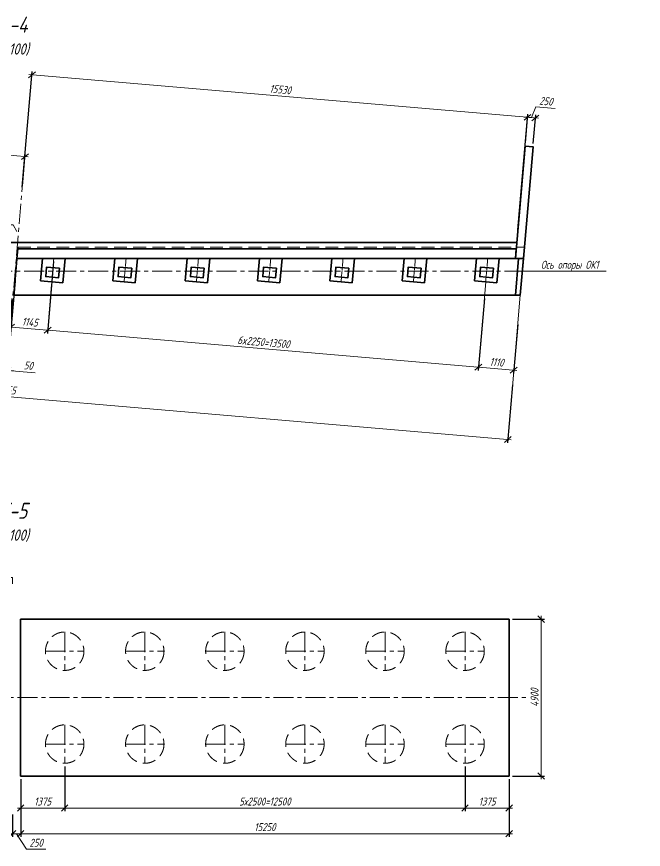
# Model space of a CAD drawing. Header units: millimetres. Extents: x 265754 to 14267433, y -6145605 to 2433772.
# Drawn here: x 7163864 to 7183429, y 786650 to 812656 of the extents above; entities that cross this region are included whole.
import ezdxf
from ezdxf import colors
from ezdxf.entities.mleader import LeaderData, LeaderLine
from ezdxf.math import Vec2, Vec3

# ---------------------------------------------------------------- set-up
doc = ezdxf.new("R2010")
doc.units = ezdxf.units.MM
doc.linetypes.add('осевая', pattern=[2, 1.25, -0.25, 0.25, -0.25])
doc.linetypes.add('Штриховая', pattern=[3, 2, -1])
for name, color, linetype, lineweight in [('1-Бетон', 106, 'Continuous', 35), ('ИС_Выноски', 3, 'Continuous', 18), ('ИС_Невид', 4, 'Штриховая', 18), ('ИС_ОПОР_Тон', 3, 'Continuous', 18), ('ИС_Основная', 7, 'Continuous', 35), ('ИС_Ось', 3, 'осевая', 18), ('ИС_Размер', 3, 'Continuous', 18), ('ИС_РЗМ', 3, 'Continuous', 18), ('ИС_ТаБл', 5, 'Continuous', 35)]:
    doc.layers.add(name, color=color, linetype=linetype, lineweight=lineweight)
doc.styles.add('0', font='isocpeur.ttf', dxfattribs={"width": 0.8, "oblique": 15})
doc.styles.add('ISOCPEUR', font='isocpeur.ttf', dxfattribs={"width": 0.8, "oblique": 15, "height": 2.5})
doc.styles.add('М150', font='isocpeur.ttf', dxfattribs={"width": 0.8, "oblique": 15, "height": 375})
doc.dimstyles.new('М100', dxfattribs={"dimscale": 100, "dimtxt": 2.5, "dimasz": 2, "dimexe": 1, "dimexo": 1, "dimgap": 0.8, "dimtad": 1, "dimdec": 0, "dimzin": 0, "dimdsep": 46, "dimtxsty": '0', "dimblk": 'OBLIQUE', "dimcen": 0.09, "dimdle": 1, "dimclrd": 256, "dimclre": 256, "dimclrt": 256, "dimadec": 4, "dimazin": 0, "dimtfac": 1, "dimtdec": 0, "dimtmove": 1, "dimatfit": 2, "dimfxl": 1, "dimtolj": 1, "dimtzin": 0, "dimlwd": -1, "dimarcsym": 0})

# ---------------------------------------------------------------- blocks, each defined once
blk = doc.blocks.new('_None')
blk = doc.blocks.new('_OBLIQUE')
at = {"color": 0, "linetype": 'ByBlock', "lineweight": -2}
blk.add_line((0.5, 0.5), (-0.5, -0.5), dxfattribs=at)
blk = doc.blocks.new('*D1844')
at = {"layer": 'Defpoints', "color": 0, "transparency": 16777216}
for p in [(7179239, 793838), (7179239, 788938), (7180239, 788938)]:
    blk.add_point(p, dxfattribs=at)
at = {"layer": 'ИС_Размер', "lineweight": -2, "transparency": 16777216}
for p, q in [((7179339, 793838), (7180339, 793838)), ((7179339, 788938), (7180339, 788938))]:
    blk.add_line(p, q, dxfattribs=at)
at = {"layer": 'ИС_Размер', "transparency": 16777216}
blk.add_line((7180239, 793938), (7180239, 788838), dxfattribs=at)
at = {"layer": 'ИС_Размер', "transparency": 16777216, "xscale": 200, "yscale": 200, "zscale": 200}
for p, rotation in [((7180239, 793838), 90), ((7180239, 788938), 270)]:
    blk.add_blockref('_OBLIQUE', p, dxfattribs=dict(at, rotation=rotation))
at = {"layer": 'ИС_Размер', "transparency": 16777216, "insert": (7180034, 791388), "char_height": 250, "attachment_point": 5, "rotation": 90, "style": '0'}
blk.add_mtext('\\A1;4900', dxfattribs=at)
blk = doc.blocks.new('*U1965')
at = {"layer": '1-Бетон', "color": 5}
for points in [[(-321, 382), (-382, -322)], [(-321, 382), (-382, -322)], [(382, 382), (316, -382)], [(382, 382), (316, -382)], [(205, 79), (-194, 113), (-219, -186), (179, -220), (205, 79)], [(205, 79), (-194, 113), (-219, -186), (179, -220), (205, 79)], [(316, -382), (-382, -322)], [(316, -382), (-382, -322)]]:
    blk.add_lwpolyline(points, dxfattribs=at)
at = {"layer": 'ИС_Ось', "ltscale": 50}
blk.add_line((-33, -352), (30, 382), dxfattribs=at)
blk = doc.blocks.new('*U1966')
at = {"layer": '1-Бетон', "color": 0, "linetype": 'ByBlock', "lineweight": -2, "transparency": 16777216}
for p in [(0, 0), (2258, 0), (4516, 0), (6774, 0), (9032, 0), (11290, 0), (13548, 0), (15806, 0), (18064, 0), (20322, 0), (22580, 0), (24838, 0), (27096, 0), (29354, 0)]:
    blk.add_blockref('*U1965', p, dxfattribs=at)
blk = doc.blocks.new('*D1971')
at = {"layer": 'Defpoints', "color": 0, "transparency": 16777216}
for p in [(7163821, 804492), (7164962, 804394), (7163690, 802962)]:
    blk.add_point(p, dxfattribs=at)
at = {"layer": 'ИС_Размер', "lineweight": -2, "transparency": 16777216}
for p, q in [((7163813, 804393), (7163681, 802862)), ((7164954, 804295), (7164822, 802764))]:
    blk.add_line(p, q, dxfattribs=at)
at = {"layer": 'ИС_Размер', "transparency": 16777216}
blk.add_line((7164930, 802855), (7163590, 802970), dxfattribs=at)
at = {"layer": 'ИС_Размер', "transparency": 16777216, "xscale": 200, "yscale": 200, "zscale": 200}
for p, rotation in [((7163690, 802962), 175.0899200786929), ((7164831, 802864), 355.0899200786928)]:
    blk.add_blockref('_OBLIQUE', p, dxfattribs=dict(at, rotation=rotation))
at = {"layer": 'ИС_Размер', "transparency": 16777216, "insert": (7164278, 803117), "char_height": 250, "attachment_point": 5, "rotation": 355.0899, "style": '0'}
blk.add_mtext('\\A1;1145', dxfattribs=at)
blk = doc.blocks.new('*D1972')
at = {"layer": 'Defpoints', "color": 0, "transparency": 16777216}
for p in [(7165023, 805106), (7178473, 803951), (7164831, 802864)]:
    blk.add_point(p, dxfattribs=at)
at = {"layer": 'ИС_Размер', "lineweight": -2, "transparency": 16777216}
for p, q in [((7165015, 805006), (7164822, 802764)), ((7178465, 803851), (7178272, 801608))]:
    blk.add_line(p, q, dxfattribs=at)
at = {"layer": 'ИС_Размер', "transparency": 16777216}
blk.add_line((7178380, 801700), (7164731, 802872), dxfattribs=at)
at = {"layer": 'ИС_Размер', "transparency": 16777216, "xscale": 200, "yscale": 200, "zscale": 200}
for p, rotation in [((7164831, 802864), 175.0899200419451), ((7178280, 801708), 355.0899200419451)]:
    blk.add_blockref('_OBLIQUE', p, dxfattribs=dict(at, rotation=rotation))
at = {"layer": 'ИС_Размер', "transparency": 16777216, "insert": (7171573, 802490), "char_height": 250, "attachment_point": 5, "rotation": 355.0899, "style": '0'}
blk.add_mtext('\\A1;6x2250=13500', dxfattribs=at)
blk = doc.blocks.new('*D1973')
at = {"layer": 'Defpoints', "color": 0, "transparency": 16777216}
for p in [(7178412, 803239), (7179516, 803144), (7178280, 801708)]:
    blk.add_point(p, dxfattribs=at)
at = {"layer": 'ИС_Размер', "lineweight": -2, "transparency": 16777216}
for p, q in [((7178403, 803139), (7178272, 801608)), ((7179507, 803044), (7179376, 801514))]:
    blk.add_line(p, q, dxfattribs=at)
at = {"layer": 'ИС_Размер', "transparency": 16777216}
blk.add_line((7179484, 801605), (7178181, 801717), dxfattribs=at)
at = {"layer": 'ИС_Размер', "transparency": 16777216, "xscale": 200, "yscale": 200, "zscale": 200}
for p, rotation in [((7178280, 801708), 175.0899200786942), ((7179384, 801613), 355.0899200786942)]:
    blk.add_blockref('_OBLIQUE', p, dxfattribs=dict(at, rotation=rotation))
at = {"layer": 'ИС_Размер', "transparency": 16777216, "insert": (7178850, 801865), "char_height": 250, "attachment_point": 5, "rotation": 355.0899, "style": '0'}
blk.add_mtext('\\A1;1110', dxfattribs=at)
blk = doc.blocks.new('*D1974')
at = {"layer": 'Defpoints', "color": 0, "transparency": 16777216}
for p in [(7163725, 803957), (7163775, 803953), (7163524, 801613)]:
    blk.add_point(p, dxfattribs=at)
at = {"layer": 'ИС_Размер', "lineweight": -2, "transparency": 16777216}
for p, q in [((7163716, 803857), (7163515, 801514)), ((7163766, 803853), (7163565, 801510))]:
    blk.add_line(p, q, dxfattribs=at)
at = {"layer": 'ИС_Размер', "transparency": 16777216}
for p, q in [((7163524, 801613), (7163324, 801631)), ((7163573, 801609), (7163524, 801613)), ((7163573, 801609), (7163524, 801613)), ((7163573, 801609), (7163773, 801592)), ((7164445, 801534), (7163573, 801609))]:
    blk.add_line(p, q, dxfattribs=at)
at = {"layer": 'ИС_Размер', "transparency": 16777216, "xscale": 200, "yscale": 200, "zscale": 200}
for p, rotation in [((7163524, 801613), 355.0899200502725), ((7163573, 801609), 175.0899200502725)]:
    blk.add_blockref('_OBLIQUE', p, dxfattribs=dict(at, rotation=rotation))
at = {"layer": 'ИС_Размер', "transparency": 16777216, "insert": (7164230, 801759), "char_height": 250, "attachment_point": 5, "rotation": 355.0899, "style": '0'}
blk.add_mtext('\\A1;50', dxfattribs=at)
blk = doc.blocks.new('*D1976')
at = {"layer": 'Defpoints', "color": 0, "transparency": 16777216}
for p in [(7148563, 808595), (7164122, 808284), (7164034, 807266)]:
    blk.add_point(p, dxfattribs=at)
at = {"layer": 'ИС_Размер', "transparency": 16777216}
blk.add_line((7148551, 809622), (7164221, 808276), dxfattribs=at)
at = {"layer": 'ИС_Размер', "lineweight": -2, "transparency": 16777216}
for p, q in [((7148572, 808695), (7148660, 809713)), ((7164043, 807366), (7164130, 808384))]:
    blk.add_line(p, q, dxfattribs=at)
at = {"layer": 'ИС_Размер', "transparency": 16777216, "xscale": 200, "yscale": 200, "zscale": 200}
for p, rotation in [((7148651, 809613), 175.089920080009), ((7164122, 808284), 355.089920080009)]:
    blk.add_blockref('_OBLIQUE', p, dxfattribs=dict(at, rotation=rotation))
at = {"layer": 'ИС_Размер', "transparency": 16777216, "insert": (7156404, 809153), "char_height": 250, "attachment_point": 5, "rotation": 355.0899, "style": '0'}
blk.add_mtext('\\A1;15530', dxfattribs=at)
blk = doc.blocks.new('*D1977')
at = {"layer": 'Defpoints', "color": 0, "transparency": 16777216}
for p in [(7179813, 809512), (7164031, 807233), (7179503, 805904)]:
    blk.add_point(p, dxfattribs=at)
at = {"layer": 'ИС_Размер', "lineweight": -2, "transparency": 16777216}
for p, q in [((7164040, 807333), (7164350, 810941)), ((7179512, 806003), (7179822, 809612))]:
    blk.add_line(p, q, dxfattribs=at)
at = {"layer": 'ИС_Размер', "transparency": 16777216}
blk.add_line((7164242, 810850), (7179913, 809504), dxfattribs=at)
at = {"layer": 'ИС_Размер', "transparency": 16777216, "xscale": 200, "yscale": 200, "zscale": 200}
for p, rotation in [((7164341, 810841), 175.0899200787314), ((7179813, 809512), 355.0899200787314)]:
    blk.add_blockref('_OBLIQUE', p, dxfattribs=dict(at, rotation=rotation))
at = {"layer": 'ИС_Размер', "transparency": 16777216, "insert": (7172095, 810381), "char_height": 250, "attachment_point": 5, "rotation": 355.0899, "style": '0'}
blk.add_mtext('\\A1;15530', dxfattribs=at)
blk = doc.blocks.new('*D1978')
at = {"layer": 'Defpoints', "color": 0, "transparency": 16777216}
for p in [(7180061, 809491), (7179736, 808616), (7179984, 808595)]:
    blk.add_point(p, dxfattribs=at)
at = {"layer": 'ИС_Размер', "lineweight": -2, "transparency": 16777216}
for p, q in [((7179745, 808716), (7179822, 809612)), ((7179993, 808695), (7180070, 809591))]:
    blk.add_line(p, q, dxfattribs=at)
at = {"layer": 'ИС_Размер', "transparency": 16777216}
for p, q in [((7179937, 809502), (7180070, 809837)), ((7180070, 809837), (7180675, 809785)), ((7179713, 809521), (7180161, 809482))]:
    blk.add_line(p, q, dxfattribs=at)
at = {"layer": 'ИС_Размер', "transparency": 16777216, "xscale": 200, "yscale": 200, "zscale": 200}
for p, rotation in [((7179813, 809512), 175.089920078756), ((7180061, 809491), 355.0899200787559)]:
    blk.add_blockref('_OBLIQUE', p, dxfattribs=dict(at, rotation=rotation))
at = {"layer": 'ИС_Размер', "transparency": 16777216, "insert": (7180390, 810015), "char_height": 250, "attachment_point": 5, "rotation": 355.0899, "style": '0'}
blk.add_mtext('\\A1;250', dxfattribs=at)
blk = doc.blocks.new('*D1979')
at = {"layer": 'Defpoints', "color": 0, "transparency": 16777216}
for p in [(7147915, 803958), (7147760, 802150), (7179354, 801257)]:
    blk.add_point(p, dxfattribs=at)
at = {"layer": 'ИС_Размер', "lineweight": -2, "transparency": 16777216}
for p, q in [((7147907, 803858), (7147751, 802051)), ((7179345, 801157), (7179190, 799350))]:
    blk.add_line(p, q, dxfattribs=at)
at = {"layer": 'ИС_Размер', "transparency": 16777216}
blk.add_line((7179298, 799441), (7147660, 802159), dxfattribs=at)
at = {"layer": 'ИС_Размер', "transparency": 16777216, "xscale": 200, "yscale": 200, "zscale": 200}
for p, rotation in [((7147760, 802150), 175.0899200629651), ((7179199, 799449), 355.0899200629651)]:
    blk.add_blockref('_OBLIQUE', p, dxfattribs=dict(at, rotation=rotation))
at = {"layer": 'ИС_Размер', "transparency": 16777216, "insert": (7163497, 801004), "char_height": 250, "attachment_point": 5, "rotation": 355.0899, "style": '0'}
blk.add_mtext('\\A1;31555', dxfattribs=at)
blk = doc.blocks.new('*D1981')
at = {"layer": 'Defpoints', "color": 0, "transparency": 16777216}
for p in [(7165364, 789338), (7163989, 788938), (7165364, 787938)]:
    blk.add_point(p, dxfattribs=at)
at = {"layer": 'ИС_Размер', "lineweight": -2, "transparency": 16777216}
for p, q in [((7165364, 789238), (7165364, 787838)), ((7163989, 788838), (7163989, 787838))]:
    blk.add_line(p, q, dxfattribs=at)
at = {"layer": 'ИС_Размер', "transparency": 16777216}
blk.add_line((7163889, 787938), (7165464, 787938), dxfattribs=at)
at = {"layer": 'ИС_Размер', "transparency": 16777216, "xscale": 200, "yscale": 200, "zscale": 200, "rotation": 180}
blk.add_blockref('_OBLIQUE', (7163989, 787938), dxfattribs=at)
at = {"layer": 'ИС_Размер', "transparency": 16777216, "xscale": 200, "yscale": 200, "zscale": 200}
blk.add_blockref('_OBLIQUE', (7165364, 787938), dxfattribs=at)
at = {"layer": 'ИС_Размер', "transparency": 16777216, "insert": (7164676, 788143), "char_height": 250, "attachment_point": 5, "style": '0'}
blk.add_mtext('\\A1;1375', dxfattribs=at)
blk = doc.blocks.new('*D1982')
at = {"layer": 'Defpoints', "color": 0, "transparency": 16777216}
for p in [(7177864, 789338), (7179239, 788938), (7179239, 787938)]:
    blk.add_point(p, dxfattribs=at)
at = {"layer": 'ИС_Размер', "lineweight": -2, "transparency": 16777216}
for p, q in [((7177864, 789238), (7177864, 787838)), ((7179239, 788838), (7179239, 787838))]:
    blk.add_line(p, q, dxfattribs=at)
at = {"layer": 'ИС_Размер', "transparency": 16777216}
blk.add_line((7177764, 787938), (7179339, 787938), dxfattribs=at)
at = {"layer": 'ИС_Размер', "transparency": 16777216, "xscale": 200, "yscale": 200, "zscale": 200, "rotation": 180}
blk.add_blockref('_OBLIQUE', (7177864, 787938), dxfattribs=at)
at = {"layer": 'ИС_Размер', "transparency": 16777216, "xscale": 200, "yscale": 200, "zscale": 200}
blk.add_blockref('_OBLIQUE', (7179239, 787938), dxfattribs=at)
at = {"layer": 'ИС_Размер', "transparency": 16777216, "insert": (7178552, 788143), "char_height": 250, "attachment_point": 5, "style": '0'}
blk.add_mtext('\\A1;1375', dxfattribs=at)
blk = doc.blocks.new('*D1983')
at = {"layer": 'Defpoints', "color": 0, "transparency": 16777216}
for p in [(7165364, 789338), (7177864, 789338), (7177864, 787938)]:
    blk.add_point(p, dxfattribs=at)
at = {"layer": 'ИС_Размер', "lineweight": -2, "transparency": 16777216}
for p, q in [((7165364, 789238), (7165364, 787838)), ((7177864, 789238), (7177864, 787838))]:
    blk.add_line(p, q, dxfattribs=at)
at = {"layer": 'ИС_Размер', "transparency": 16777216}
blk.add_line((7165264, 787938), (7177964, 787938), dxfattribs=at)
at = {"layer": 'ИС_Размер', "transparency": 16777216, "xscale": 200, "yscale": 200, "zscale": 200, "rotation": 180}
blk.add_blockref('_OBLIQUE', (7165364, 787938), dxfattribs=at)
at = {"layer": 'ИС_Размер', "transparency": 16777216, "xscale": 200, "yscale": 200, "zscale": 200}
blk.add_blockref('_OBLIQUE', (7177864, 787938), dxfattribs=at)
at = {"layer": 'ИС_Размер', "transparency": 16777216, "insert": (7171614, 788143), "char_height": 250, "width": 1839.25, "attachment_point": 5, "style": '0'}
blk.add_mtext('\\A1;5х2500=12500', dxfattribs=at)
blk = doc.blocks.new('*D1984')
at = {"layer": 'Defpoints', "color": 0, "transparency": 16777216}
for p in [(7163989, 788938), (7179239, 788938), (7163989, 787138)]:
    blk.add_point(p, dxfattribs=at)
at = {"layer": 'ИС_Размер', "lineweight": -2, "transparency": 16777216}
for p, q in [((7163989, 788838), (7163989, 787038)), ((7179239, 788838), (7179239, 787038))]:
    blk.add_line(p, q, dxfattribs=at)
at = {"layer": 'ИС_Размер', "transparency": 16777216}
blk.add_line((7179339, 787138), (7163889, 787138), dxfattribs=at)
at = {"layer": 'ИС_Размер', "transparency": 16777216, "xscale": 200, "yscale": 200, "zscale": 200}
for p, rotation in [((7163989, 787138), 180.0000000667011), ((7179239, 787138), 6.67010446875338e-08)]:
    blk.add_blockref('_OBLIQUE', p, dxfattribs=dict(at, rotation=rotation))
at = {"layer": 'ИС_Размер', "transparency": 16777216, "insert": (7171614, 787343), "char_height": 250, "attachment_point": 5, "rotation": 0, "style": '0'}
blk.add_mtext('\\A1;15250', dxfattribs=at)
blk = doc.blocks.new('*D1985')
at = {"layer": 'Defpoints', "color": 0, "transparency": 16777216}
for p in [(7163989, 788938), (7163739, 787838), (7163989, 787138)]:
    blk.add_point(p, dxfattribs=at)
at = {"layer": 'ИС_Размер', "lineweight": -2, "transparency": 16777216}
for p, q in [((7163989, 788838), (7163989, 787038)), ((7163739, 787738), (7163739, 787038))]:
    blk.add_line(p, q, dxfattribs=at)
at = {"layer": 'ИС_Размер', "transparency": 16777216}
for p, q in [((7163639, 787138), (7164089, 787138)), ((7163864, 787138), (7164169, 786650)), ((7164169, 786650), (7164776, 786650))]:
    blk.add_line(p, q, dxfattribs=at)
at = {"layer": 'ИС_Размер', "transparency": 16777216, "xscale": 200, "yscale": 200, "zscale": 200, "rotation": 180}
blk.add_blockref('_OBLIQUE', (7163739, 787138), dxfattribs=at)
at = {"layer": 'ИС_Размер', "transparency": 16777216, "xscale": 200, "yscale": 200, "zscale": 200}
blk.add_blockref('_OBLIQUE', (7163989, 787138), dxfattribs=at)
at = {"layer": 'ИС_Размер', "transparency": 16777216, "insert": (7164473, 786855), "char_height": 250, "attachment_point": 5, "style": '0'}
blk.add_mtext('\\A1;250', dxfattribs=at)
blk = doc.blocks.new('*U2066')
at = {"layer": 'ИС_Невид', "ltscale": 200}
blk.add_circle((0, 0), 600, dxfattribs=at)
blk = doc.blocks.new('*U2067')
at = {"layer": 'ИС_ОПОР_Тон', "color": 0, "linetype": 'ByBlock', "lineweight": -2, "transparency": 16777216}
for p in [(0, 0), (2500, 0), (5000, 0), (7500, 0), (10000, 0), (12500, 0), (0, -2900), (2500, -2900), (5000, -2900), (7500, -2900), (10000, -2900), (12500, -2900)]:
    blk.add_blockref('*U2066', p, dxfattribs=at)
blk = doc.blocks.new('*U2064')
at = {"layer": 'ИС_Ось', "color": 1, "ltscale": 500}
for points in [[(0, 600), (0, -600)], [(-600, 0), (600, 0)]]:
    blk.add_lwpolyline(points, dxfattribs=at)
blk = doc.blocks.new('*U2065')
at = {"layer": 'ИС_ОПОР_Тон', "color": 0, "linetype": 'ByBlock', "lineweight": -2, "transparency": 16777216}
for p in [(0, 0), (2500, 0), (5000, 0), (7500, 0), (10000, 0), (12500, 0), (0, -2900), (2500, -2900), (5000, -2900), (7500, -2900), (10000, -2900), (12500, -2900)]:
    blk.add_blockref('*U2064', p, dxfattribs=at)

msp = doc.modelspace()

# ---------------------------------------------------------------- linework, layer by layer
at = {"layer": '1-Бетон'}
for p, q in [((7148306.8369, 805607.9084), (7179477.6017, 805607.9084)), ((7179585.8543, 803957.9084), (7179684.6479, 805107.9084))]:
    msp.add_line(p, q, dxfattribs=at)
for points in [[(7179684.6479, 805107.9084), (7179434.6479, 805107.9084), (7179736.0521, 808616.3838), (7179984.2206, 808595.0643), (7179684.6479, 805107.9084)], [(7179714.7155, 805457.9084), (7179585.8543, 803957.9084), (7163775.1817, 803957.9084), (7163904.0429, 805457.9084)], [(7179460.4202, 805407.9084), (7179434.6479, 805107.9084), (7163873.7921, 805105.7765), (7163899.5644, 805405.7765), (7179460.4202, 805407.9084)], [(7179435.8543, 803957.9084), (7179534.6479, 805107.9084), (7179684.6479, 805107.9084)]]:
    msp.add_lwpolyline(points, dxfattribs=at)
at = {"layer": 'ИС_Невид', "ltscale": 200}
msp.add_line((7163904.0429, 805457.9084), (7179714.7155, 805457.9084), dxfattribs=at)
at = {"layer": 'ИС_ОПОР_Тон'}
for p, q in [((7179714.7155, 805457.9084), (7179800.3077, 806454.2387)), ((7178456.8101, 803760.9909), (7178509.2777, 804371.7366)), ((7179585.8543, 803957.9084), (7179329.1948, 800970.2809))]:
    msp.add_line(p, q, dxfattribs=at)
at = {"layer": 'ИС_Основная'}
msp.add_lwpolyline([(7179238.8832, 793838.02), (7179238.8832, 788938.02), (7163988.8832, 788938.02), (7163988.8832, 793838.02), (7179238.8832, 793838.02)], dxfattribs=at)
at = {"layer": 'ИС_Ось', "ltscale": 500}
for p, q in [((7163599.3462, 802203.19), (7164068.3013, 807662.0297)), ((7179723.8832, 804707.9084), (7147729.5202, 804707.9084)), ((7147885.6291, 791388.02), (7179798.4999, 791388.02))]:
    msp.add_line(p, q, dxfattribs=at)

# ---------------------------------------------------------------- block references
at = {"layer": '1-Бетон'}
msp.add_blockref('*U1966', (7149187.2235, 804724.0312), dxfattribs=at)
at = {"layer": 'ИС_ОПОР_Тон'}
for name in ['*U2067', '*U2065']:
    msp.add_blockref(name, (7165364.0492, 792837.854), dxfattribs=at)

# ---------------------------------------------------------------- texts
at = {"layer": 'ИС_ТаБл', "color": 1, "char_height": 1000, "attachment_point": 5, "style": 'М150'}
for s, insert in [('{\\H0.7x;\\P\\H0.71429x;4-4\\P\\pxsm1;\\H0.7x;(1:100)}', (7163765.2641, 812629.2678, 103864.599)), ('{\\H0.7x;\\P\\pxsm1;\\H0.71429x;5-5\\P\\H0.7x;(1:100)}', (7163765.2641, 797447.8957, 103864.599))]:
    msp.add_mtext(s, dxfattribs=dict(at, insert=insert))

# ---------------------------------------------------------------- dimensions: what is measured, and where the dimension line sits
at = {"layer": 'ИС_Размер'}
for p1, p2, distance, picture, middle in [((7164031.437, 807232.9136), (7179503.02, 805903.7891), 3621.8239, '*D1977', (7172094.7748, 810381.1318)), ((7179736.0521, 808616.3838), (7179984.2206, 808595.0643), 899.238, '*D1978', (7180167.0065, 810033.9375)), ((7148563.4559, 808595.0643), (7164034.2798, 807266.005), 1022.1513, '*D1976', (7156403.9024, 809153.1827)), ((7164962.31, 804394.1415), (7163821.0797, 804492.1817), 1536.2411, '*D1971', (7164277.751, 803116.8058)), ((7179353.8335, 801257.0856), (7147915.0896, 803957.9084), 1814.4305, '*D1979', (7163496.7068, 801003.9727)), ((7179515.923, 803143.8775), (7178411.9429, 803238.7176), 1536.2411, '*D1973', (7178849.9891, 801864.9417))]:
    dim = msp.add_aligned_dim(p1=p1, p2=p2, distance=distance, dimstyle='М100', override={"dimrnd": 5}, dxfattribs=at)
    dim.commit()
    dim.dimension.update_dxf_attribs({"geometry": picture, "text_midpoint": middle})
dim = msp.add_aligned_dim(p1=(7178473.0912, 803950.5101), p2=(7165023.4582, 805105.934), distance=2250.6553, text='6x2250=<>', dimstyle='М100', override={"dimrnd": 5}, dxfattribs=at)
dim.commit()
dim.dimension.update_dxf_attribs({"geometry": '*D1972', "text_midpoint": (7171573.1826, 802490.0737)})
dim = msp.add_linear_dim(base=(7163523.5894, 801613.4314), p1=(7163774.7422, 803952.7925), p2=(7163724.9257, 803957.0721), angle=175.08992005, dimstyle='М100', override={"dimrnd": 5}, dxfattribs=at)
dim.commit()
dim.dimension.update_dxf_attribs({"geometry": '*D1974', "text_midpoint": (7164213.9921, 801574.7562), "dimtype": 161})
for base, p1, p2, angle, picture, middle in [((7180238.8832, 788938.02), (7179238.8832, 793838.02), (7179238.8832, 788938.02), 90, '*D1844', (7180033.8832, 791388.02)), ((7163988.8832, 787138.02), (7179238.8832, 788938.02), (7163988.8832, 788938.02), 180.00000007, '*D1984', (7171613.8832, 787343.02))]:
    dim = msp.add_linear_dim(base=base, p1=p1, p2=p2, angle=angle, dimstyle='М100', dxfattribs=at)
    dim.commit()
    dim.dimension.update_dxf_attribs({"geometry": picture, "text_midpoint": middle})
for base, p1, p2, angle, picture, middle in [((7165364.0492, 787938.02), (7163988.8832, 788938.0199), (7165364.0492, 789337.854), 0, '*D1981', (7164676.4662, 787938.02)), ((7179239.0546, 787938.02), (7177864.0492, 789337.854), (7179239.0546, 788938.02), 0, '*D1982', (7178551.5519, 787938.02)), ((7163988.8832, 787138.02), (7163738.8832, 787838.02), (7163988.8832, 788938.02), 0.00000007, '*D1985', (7164249.4439, 786649.5862))]:
    dim = msp.add_linear_dim(base=base, p1=p1, p2=p2, angle=angle, dimstyle='М100', dxfattribs=at)
    dim.commit()
    dim.dimension.update_dxf_attribs({"geometry": picture, "text_midpoint": middle, "dimtype": 160})
dim = msp.add_linear_dim(base=(7177864.0492, 787938.02), p1=(7165364.0492, 789337.854), p2=(7177864.0492, 789337.854), angle=0, text='5х2500=<>', dimstyle='М100', dxfattribs=at)
dim.commit()
dim.dimension.update_dxf_attribs({"geometry": '*D1983', "text_midpoint": (7171614.0492, 788143.02)})

# ---------------------------------------------------------------- leaders
at = {"layer": 'ИС_Выноски'}
ml = msp.add_multileader_mtext('Standard', dxfattribs=at)
ml.set_content('Ось моста', color=256, style='ISOCPEUR')
ml.set_leader_properties(color=256, linetype='ByLayer', lineweight=-1)
ml.set_arrow_properties(name='NONE')
ml.build(insert=Vec2(0, 0))
ml.multileader.update_dxf_attribs({"text_left_attachment_type": 6, "text_right_attachment_type": 6, "dogleg_length": 0.36, "arrow_head_size": 300, "scale": 50})
ctx = ml.context
ctx.base_point, ctx.scale, ctx.char_height, ctx.arrow_head_size, ctx.landing_gap_size, ctx.plane_origin = Vec3(7162382.6355, 806155.8566), 50, 250, 300, 4.5, Vec3(7170826.8425, 800456.899)
ctx.left_attachment, ctx.right_attachment, ctx.text_align_type = 6, 6, 1
notes = []
notes.append((ctx, [(1, (1, 1, 0), (7163758.8832, 806155.8566), (-1, 0), 40.2604, [(1, [(7163865.4808, 805948.7509)], 0, [])])]))
ctx.mtext.insert, ctx.mtext.width, ctx.mtext.alignment, ctx.mtext.flow_direction = Vec3(7163050.6291, 806455.8566), 2049.625884, 2, 5
ml = msp.add_multileader_mtext('Standard', dxfattribs=at)
ml.set_content('Ось моста', color=256, style='ISOCPEUR')
ml.set_leader_properties(color=256, linetype='ByLayer', lineweight=-1)
ml.set_arrow_properties(name='NONE')
ml.build(insert=Vec2(0, 0))
ml.multileader.update_dxf_attribs({"text_left_attachment_type": 6, "text_right_attachment_type": 6, "dogleg_length": 0.36, "arrow_head_size": 300, "scale": 50})
ctx = ml.context
ctx.base_point, ctx.scale, ctx.char_height, ctx.arrow_head_size, ctx.landing_gap_size, ctx.plane_origin = Vec3(7162362.6355, 795135.9682), 50, 250, 300, 4.5, Vec3(7170806.8425, 789437.0106)
ctx.left_attachment, ctx.right_attachment, ctx.text_align_type = 6, 6, 1
notes.append((ctx, [(1, (1, 1, 0), (7163738.8832, 795135.9682), (-1, 0), 40.2604, [(1, [(7163738.8832, 794938.02)], 0, [])])]))
ctx.mtext.insert, ctx.mtext.width, ctx.mtext.alignment, ctx.mtext.flow_direction = Vec3(7163030.6291, 795435.9682), 2049.625884, 2, 5
at = {"layer": 'ИС_РЗМ', "ltscale": 200}
ml = msp.add_multileader_mtext('Standard', dxfattribs=at)
ml.set_content('Ось опоры ОК1', color=256, style='0')
ml.set_leader_properties(color=256, linetype='ByLayer', lineweight=-1)
ml.set_arrow_properties(name='NONE')
ml.build(insert=Vec2(0, 0))
ml.multileader.update_dxf_attribs({"text_left_attachment_type": 6, "text_right_attachment_type": 6, "dogleg_length": 0.36, "arrow_head_size": 18, "scale": 100})
ctx = ml.context
ctx.base_point, ctx.scale, ctx.char_height, ctx.arrow_head_size, ctx.landing_gap_size, ctx.plane_origin = Vec3(7180221.3278, 804707.9084), 100, 250, 18, 9, Vec3(7179723.8832, 804707.9084)
ctx.left_attachment, ctx.right_attachment = 6, 6
notes.append((ctx, [(0, (1, 1, 0), (7180185.3278, 804707.9084), (1, 0), 36, [(0, [(7179723.8832, 804707.9084)], 0, [])])]))
ctx.mtext.insert, ctx.mtext.width, ctx.mtext.flow_direction = Vec3(7180230.3278, 805032.9084), 3140.388662, 5
for ctx, leaders in notes:
    for number, flags, end, landing, length, lines in leaders:
        leader = LeaderData()
        leader.index, (leader.has_last_leader_line, leader.has_dogleg_vector, leader.attachment_direction) = number, flags
        leader.last_leader_point, leader.dogleg_vector, leader.dogleg_length = Vec3(end), Vec3(landing), length
        for number, points, colour, breaks in lines:
            line = LeaderLine()
            line.index, line.vertices, line.color, line.breaks = number, Vec3.list(points), colors.encode_raw_color(colour), breaks
            leader.lines.append(line)
        ctx.leaders.append(leader)

doc.saveas('drawing.dxf')
